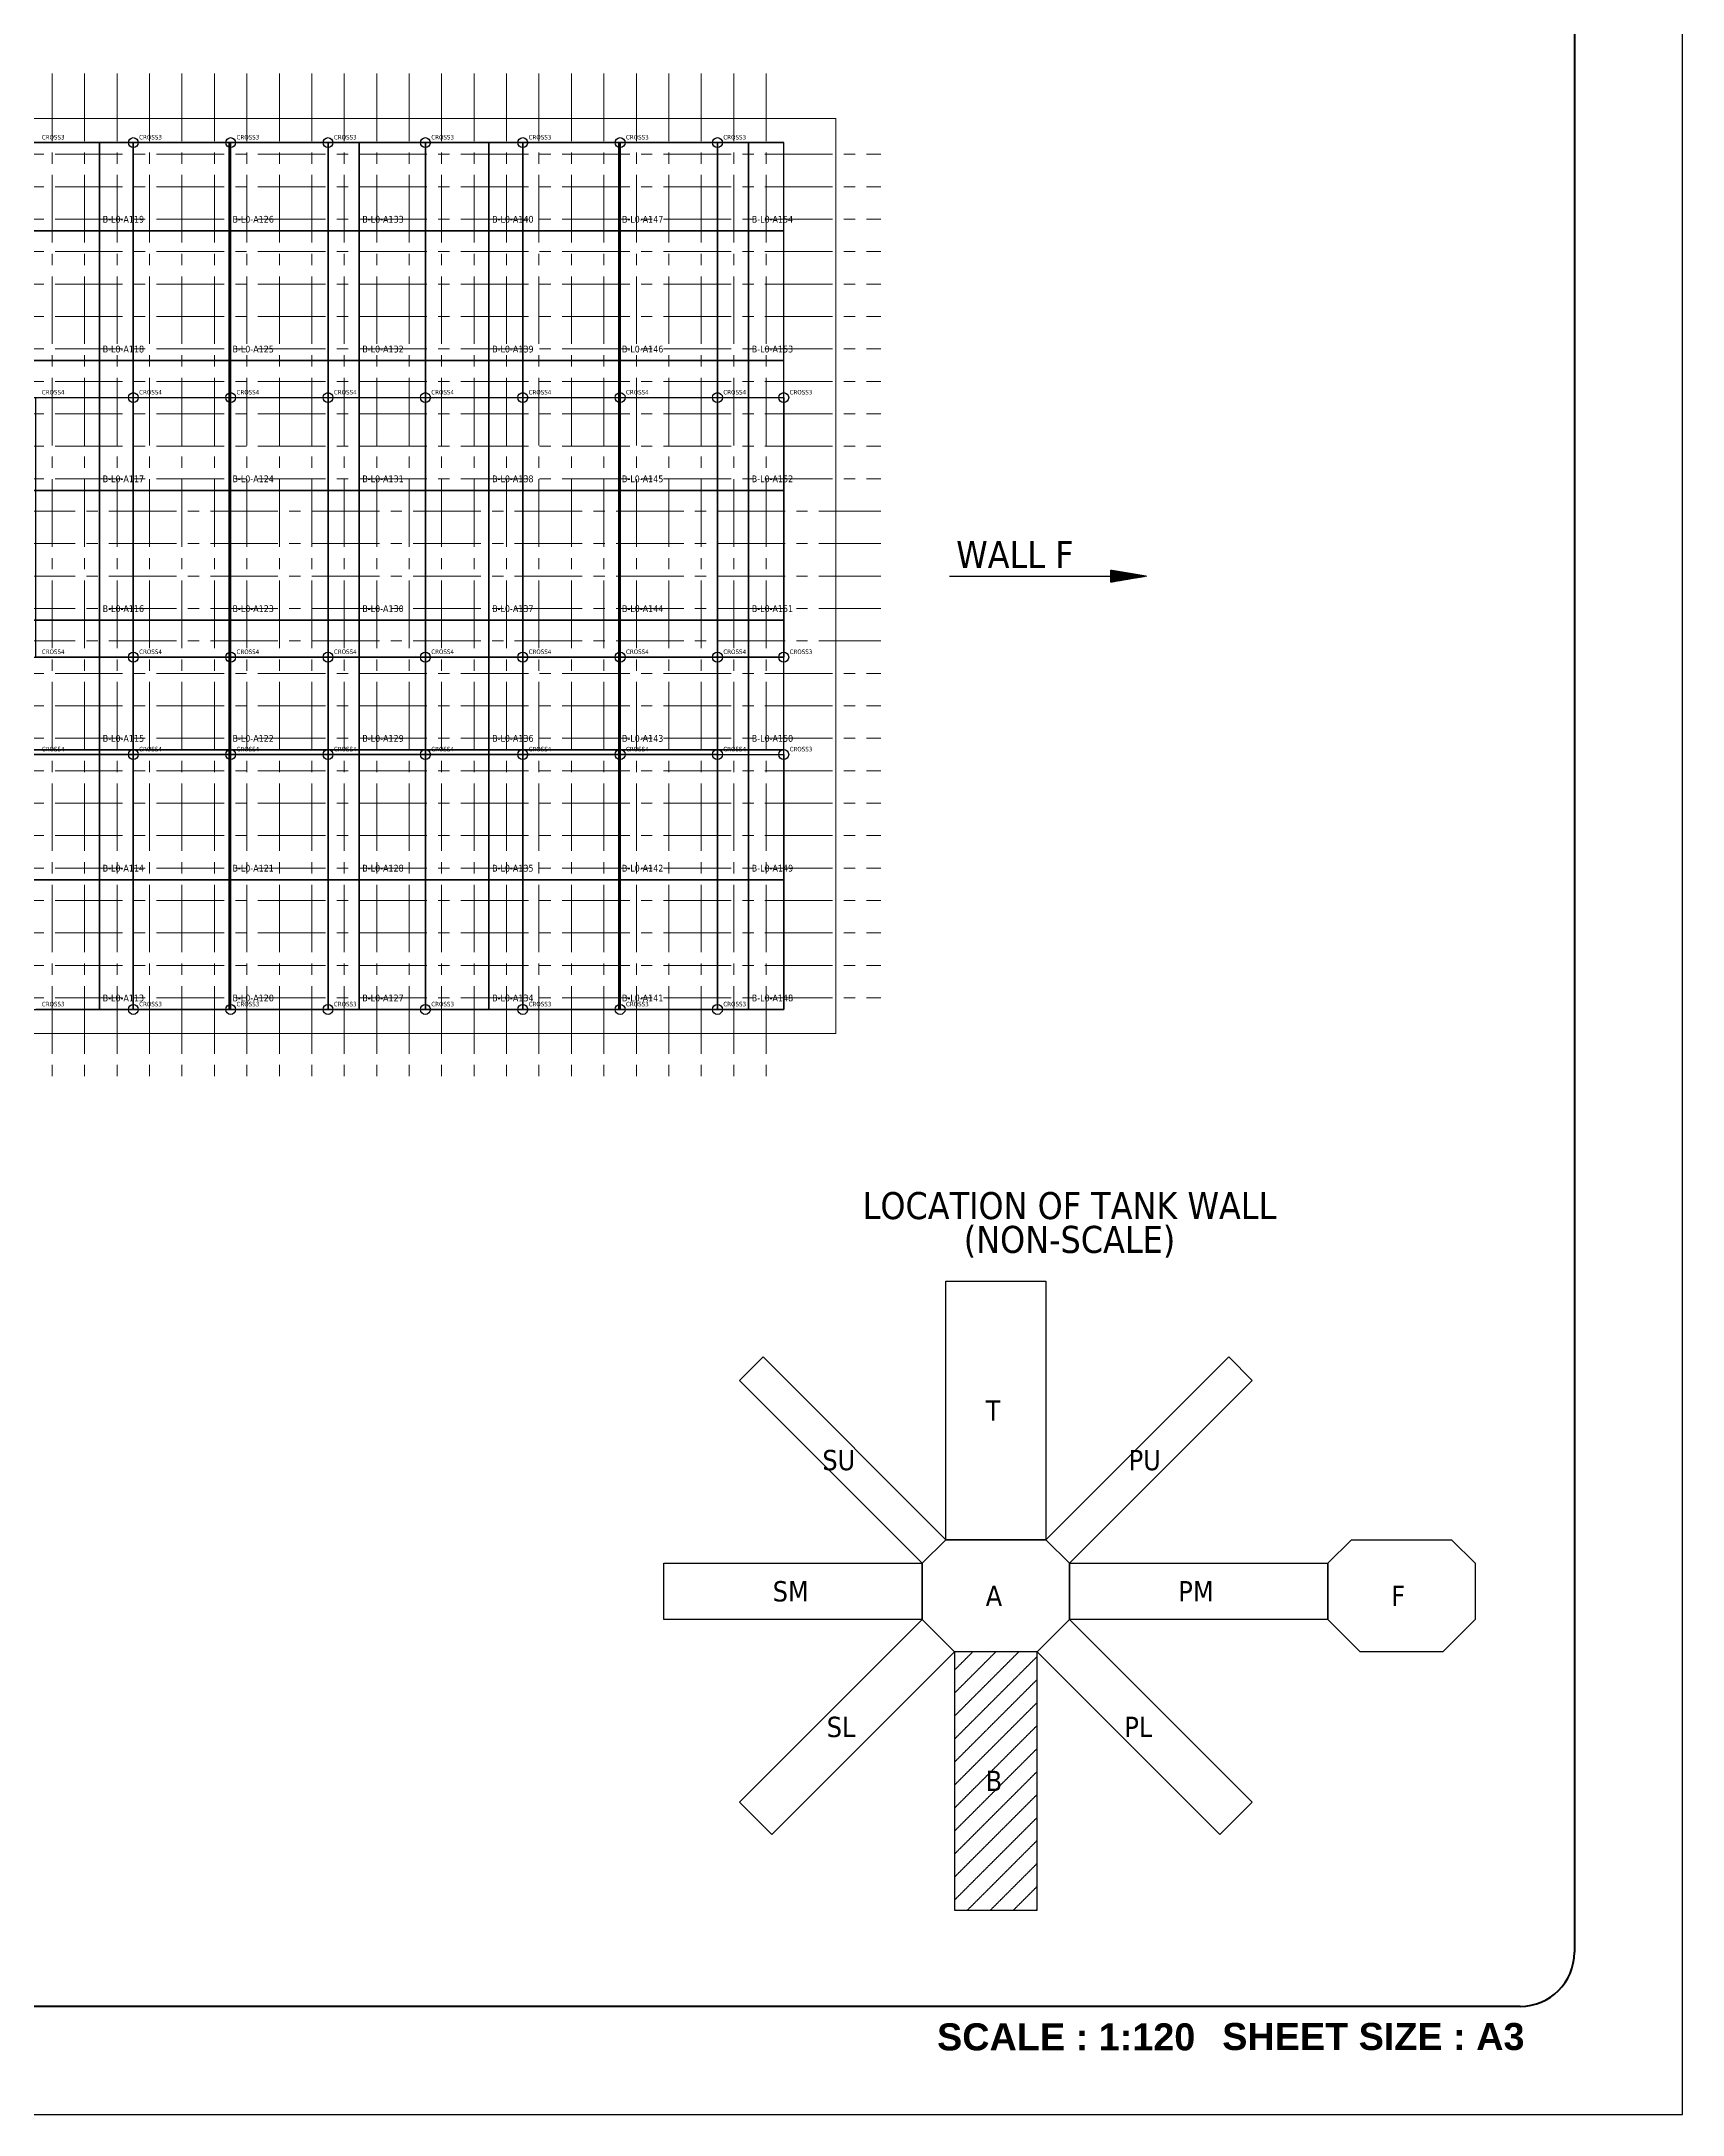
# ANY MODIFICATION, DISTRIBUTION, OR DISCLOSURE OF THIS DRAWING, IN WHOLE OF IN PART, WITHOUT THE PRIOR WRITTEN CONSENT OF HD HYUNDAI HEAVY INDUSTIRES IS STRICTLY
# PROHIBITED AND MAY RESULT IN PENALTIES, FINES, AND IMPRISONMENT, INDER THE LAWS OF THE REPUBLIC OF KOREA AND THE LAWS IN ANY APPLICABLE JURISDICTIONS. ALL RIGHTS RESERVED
# Model space of a CAD drawing. Extents: x 0 to 50400, y 0 to 35640.
# Drawn here: x 32196 to 50400, y 0 to 23001 of the extents above; entities that cross this region are included whole.
import ezdxf
from ezdxf.enums import TextEntityAlignment as Align

# ---------------------------------------------------------------- set-up
doc = ezdxf.new("R2010")
doc.units = 0
doc.linetypes.add('CENTER2', pattern=[225, 150, -25, 25, -25])
for name, color, linetype, lineweight in [('ACS_AREA_L0', 3, 'Continuous', 25), ('ACS_CROSS3', 200, 'Continuous', 25), ('ACS_CROSS4', 206, 'Continuous', 25), ('ACS_LABEL', 7, 'Continuous', 25), ('ACS_LINE_H', 30, 'Continuous', 25), ('ACS_LINE_V', 30, 'Continuous', 25), ('KC-2B Membrane Sheet', 181, 'Continuous', 25), ('KC-2B Membrane Sheet UM', 181, 'Continuous', 25), ('KC-2B Non Scale View', 253, 'Continuous', 25), ('KC-2B Steel Wall', 7, 'Continuous', 20), ('KC-2B Wall Name', 3, 'Continuous', 25)]:
    doc.layers.add(name, color=color, linetype=linetype, lineweight=lineweight)
doc.layers.add('MULTI-PLOT-AREA', color=2, linetype='Continuous', plot=False)
doc.layers.add('New Scale Title', color=7, linetype='Continuous')
doc.styles.add('arial', font='Arial Bold.ttf')
doc.styles.add('Default', font='Tahoma.ttf')

# ---------------------------------------------------------------- blocks, each defined once
blk = doc.blocks.new('MULTI-PLOT-AREA')
at = {"layer": 'MULTI-PLOT-AREA'}
blk.add_lwpolyline([(0, 0), (1, 0), (1, 1), (0, 1)], close=True, dxfattribs=at)

msp = doc.modelspace()

# ---------------------------------------------------------------- hatches: boundary and pattern name
at = {"layer": 'KC-2B Non Scale View'}
h = msp.add_hatch(dxfattribs=at)
h.set_pattern_fill('WALLCHECK', color=256, scale=0.090198, style=0, pattern_type=2)
h.set_pattern_definition([(45, (42783.48, 5135.06), (-127.56, 127.56), [9.01984, -0.009])])
h.paths.add_polyline_path([(42326, 5135), (42326, 2268), (43241, 2268), (43241, 5135)])
at = {"layer": 'KC-2B Wall Name', "extrusion": (0, 0, -1)}
h = msp.add_hatch(dxfattribs=at)
h.set_pattern_fill('SLOPELINE', color=256, scale=0.75, angle=90, style=0, pattern_type=2)
h.set_pattern_definition([(135, (104201.3875, 12210.1), (-0.530330086, -0.530330086), [75, -0.075])])
h.paths.add_polyline_path([(-44057, 17003), (-44057, 17137), (-44455, 17070)])

# ---------------------------------------------------------------- linework, layer by layer
at = {"layer": 'ACS_AREA_L0'}
for points in [[(31400, 20901), (32840, 20901), (32840, 21879), (31400, 21879)], [(32840, 20901), (34280, 20901), (34280, 21879), (32840, 21879)], [(34280, 20901), (35720, 20901), (35720, 21879), (34280, 21879)], [(35720, 20901), (37160, 20901), (37160, 21879), (35720, 21879)], [(37160, 20901), (38600, 20901), (38600, 21879), (37160, 21879)], [(38600, 20901), (40040, 20901), (40040, 21879), (38600, 21879)], [(40040, 20901), (40430, 20901), (40430, 21879), (40040, 21879)], [(31400, 19461), (32840, 19461), (32840, 20901), (31400, 20901)], [(32840, 19461), (34280, 19461), (34280, 20901), (32840, 20901)], [(34280, 19461), (35720, 19461), (35720, 20901), (34280, 20901)], [(35720, 19461), (37160, 19461), (37160, 20901), (35720, 20901)], [(37160, 19461), (38600, 19461), (38600, 20901), (37160, 20901)], [(38600, 19461), (40040, 19461), (40040, 20901), (38600, 20901)], [(40040, 19461), (40430, 19461), (40430, 20901), (40040, 20901)], [(31400, 18021), (32840, 18021), (32840, 19461), (31400, 19461)], [(32840, 18021), (34280, 18021), (34280, 19461), (32840, 19461)], [(34280, 18021), (35720, 18021), (35720, 19461), (34280, 19461)], [(35720, 18021), (37160, 18021), (37160, 19461), (35720, 19461)], [(37160, 18021), (38600, 18021), (38600, 19461), (37160, 19461)], [(38600, 18021), (40040, 18021), (40040, 19461), (38600, 19461)], [(40040, 18021), (40430, 18021), (40430, 19461), (40040, 19461)], [(31400, 16581), (32840, 16581), (32840, 18021), (31400, 18021)], [(32840, 16581), (34280, 16581), (34280, 18021), (32840, 18021)], [(34280, 16581), (35720, 16581), (35720, 18021), (34280, 18021)], [(35720, 16581), (37160, 16581), (37160, 18021), (35720, 18021)], [(37160, 16581), (38600, 16581), (38600, 18021), (37160, 18021)], [(38600, 16581), (40040, 16581), (40040, 18021), (38600, 18021)], [(40040, 16581), (40430, 16581), (40430, 18021), (40040, 18021)], [(31400, 15141), (32840, 15141), (32840, 16581), (31400, 16581)], [(32840, 15141), (34280, 15141), (34280, 16581), (32840, 16581)], [(34280, 15141), (35720, 15141), (35720, 16581), (34280, 16581)], [(35720, 15141), (37160, 15141), (37160, 16581), (35720, 16581)], [(37160, 15141), (38600, 15141), (38600, 16581), (37160, 16581)], [(38600, 15141), (40040, 15141), (40040, 16581), (38600, 16581)], [(40040, 15141), (40430, 15141), (40430, 16581), (40040, 16581)], [(31400, 13701), (32840, 13701), (32840, 15141), (31400, 15141)], [(32840, 13701), (34280, 13701), (34280, 15141), (32840, 15141)], [(34280, 13701), (35720, 13701), (35720, 15141), (34280, 15141)], [(35720, 13701), (37160, 13701), (37160, 15141), (35720, 15141)], [(37160, 13701), (38600, 13701), (38600, 15141), (37160, 15141)], [(38600, 13701), (40040, 13701), (40040, 15141), (38600, 15141)], [(40040, 13701), (40430, 13701), (40430, 15141), (40040, 15141)], [(31400, 12261), (32840, 12261), (32840, 13701), (31400, 13701)], [(32840, 12261), (34280, 12261), (34280, 13701), (32840, 13701)], [(34280, 12261), (35720, 12261), (35720, 13701), (34280, 13701)], [(35720, 12261), (37160, 12261), (37160, 13701), (35720, 13701)], [(37160, 12261), (38600, 12261), (38600, 13701), (37160, 13701)], [(38600, 12261), (40040, 12261), (40040, 13701), (38600, 13701)], [(40040, 12261), (40430, 12261), (40430, 13701), (40040, 13701)]]:
    msp.add_lwpolyline(points, close=True, dxfattribs=at)
at = {"layer": 'ACS_CROSS3'}
for centre in [(33215, 21879), (34295, 21879), (35375, 21879), (36455, 21879), (37535, 21879), (38615, 21879), (39695, 21879), (40430, 19050), (40430, 16170), (40430, 15090), (33215, 12261), (34295, 12261), (35375, 12261), (36455, 12261), (37535, 12261), (38615, 12261), (39695, 12261)]:
    msp.add_circle(centre, 55, dxfattribs=at)
at = {"layer": 'ACS_CROSS4'}
for centre in [(33215, 19050), (34295, 19050), (35375, 19050), (36455, 19050), (37535, 19050), (38615, 19050), (39695, 19050), (33215, 16170), (34295, 16170), (35375, 16170), (36455, 16170), (37535, 16170), (38615, 16170), (39695, 16170), (33215, 15090), (34295, 15090), (35375, 15090), (36455, 15090), (37535, 15090), (38615, 15090), (39695, 15090)]:
    msp.add_circle(centre, 55, dxfattribs=at)
at = {"layer": 'ACS_LINE_H'}
for p, q in [((31400, 21879), (32840, 21879)), ((32840, 21879), (34280, 21879)), ((34280, 21879), (35720, 21879)), ((35720, 21879), (37160, 21879)), ((37160, 21879), (38600, 21879)), ((38600, 21879), (40040, 21879)), ((40040, 21879), (40430, 21879)), ((31400, 19050), (32840, 19050)), ((32840, 19050), (34280, 19050)), ((34280, 19050), (35720, 19050)), ((35720, 19050), (37160, 19050)), ((37160, 19050), (38600, 19050)), ((38600, 19050), (40040, 19050)), ((40040, 19050), (40430, 19050)), ((31400, 16170), (32840, 16170)), ((32840, 16170), (34280, 16170)), ((34280, 16170), (35720, 16170)), ((35720, 16170), (37160, 16170)), ((37160, 16170), (38600, 16170)), ((38600, 16170), (40040, 16170)), ((40040, 16170), (40430, 16170)), ((31400, 15090), (32840, 15090)), ((32840, 15090), (34280, 15090)), ((34280, 15090), (35720, 15090)), ((35720, 15090), (37160, 15090)), ((37160, 15090), (38600, 15090)), ((38600, 15090), (40040, 15090)), ((40040, 15090), (40430, 15090)), ((31400, 12261), (32840, 12261)), ((32840, 12261), (34280, 12261)), ((34280, 12261), (35720, 12261)), ((35720, 12261), (37160, 12261)), ((37160, 12261), (38600, 12261)), ((38600, 12261), (40040, 12261)), ((40040, 12261), (40430, 12261))]:
    msp.add_line(p, q, dxfattribs=at)
at = {"layer": 'ACS_LINE_V'}
for p, q in [((33215, 20901), (33215, 21879)), ((34295, 20901), (34295, 21879)), ((35375, 20901), (35375, 21879)), ((36455, 20901), (36455, 21879)), ((37535, 20901), (37535, 21879)), ((38615, 20901), (38615, 21879)), ((39695, 20901), (39695, 21879)), ((40430, 20901), (40430, 21879)), ((33215, 19461), (33215, 20901)), ((34295, 19461), (34295, 20901)), ((35375, 19461), (35375, 20901)), ((36455, 19461), (36455, 20901)), ((37535, 19461), (37535, 20901)), ((38615, 19461), (38615, 20901)), ((39695, 19461), (39695, 20901)), ((40430, 19461), (40430, 20901)), ((33215, 18021), (33215, 19461)), ((34295, 18021), (34295, 19461)), ((35375, 18021), (35375, 19461)), ((36455, 18021), (36455, 19461)), ((37535, 18021), (37535, 19461)), ((38615, 18021), (38615, 19461)), ((39695, 18021), (39695, 19461)), ((40430, 18021), (40430, 19461)), ((33215, 16581), (33215, 18021)), ((34295, 16581), (34295, 18021)), ((35375, 16581), (35375, 18021)), ((36455, 16581), (36455, 18021)), ((37535, 16581), (37535, 18021)), ((38615, 16581), (38615, 18021)), ((39695, 16581), (39695, 18021)), ((40430, 16581), (40430, 18021)), ((33215, 15141), (33215, 16581)), ((34295, 15141), (34295, 16581)), ((35375, 15141), (35375, 16581)), ((36455, 15141), (36455, 16581)), ((37535, 15141), (37535, 16581)), ((38615, 15141), (38615, 16581)), ((39695, 15141), (39695, 16581)), ((40430, 15141), (40430, 16581)), ((33215, 13701), (33215, 15141)), ((34295, 13701), (34295, 15141)), ((35375, 13701), (35375, 15141)), ((36455, 13701), (36455, 15141)), ((37535, 13701), (37535, 15141)), ((38615, 13701), (38615, 15141)), ((39695, 13701), (39695, 15141)), ((40430, 13701), (40430, 15141)), ((33215, 12261), (33215, 13701)), ((34295, 12261), (34295, 13701)), ((35375, 12261), (35375, 13701)), ((36455, 12261), (36455, 13701)), ((37535, 12261), (37535, 13701)), ((38615, 12261), (38615, 13701)), ((39695, 12261), (39695, 13701)), ((40430, 12261), (40430, 13701))]:
    msp.add_line(p, q, dxfattribs=at)
at = {"layer": 'KC-2B Membrane Sheet'}
for points in [[(32135, 19050), (33215, 19050), (33215, 16170), (32135, 16170), (32135, 19050)], [(33215, 19050), (34295, 19050), (34295, 16170), (33215, 16170), (33215, 19050)], [(34295, 19050), (35375, 19050), (35375, 16170), (34295, 16170), (34295, 19050)], [(35375, 19050), (36455, 19050), (36455, 16170), (35375, 16170), (35375, 19050)], [(36455, 19050), (37535, 19050), (37535, 16170), (36455, 16170), (36455, 19050)], [(37535, 19050), (38615, 19050), (38615, 16170), (37535, 16170), (37535, 19050)], [(38615, 19050), (39695, 19050), (39695, 16170), (38615, 16170), (38615, 19050)], [(39695, 19050), (40430, 19050), (40430, 16170), (39695, 16170), (39695, 19050)]]:
    msp.add_lwpolyline(points, dxfattribs=at)
at = {"layer": 'KC-2B Membrane Sheet UM', "linetype": 'Continuous'}
for p, q in [((33215, 21879), (32135, 21879)), ((33215, 19050), (33215, 21879)), ((33215, 21879), (33215, 19050)), ((34295, 21879), (33215, 21879)), ((34295, 21879), (34295, 19050)), ((35375, 21879), (34295, 21879)), ((34295, 19050), (34295, 21879)), ((35375, 21879), (35375, 19050)), ((36455, 21879), (35375, 21879)), ((35375, 19050), (35375, 21879)), ((36455, 21879), (36455, 19050)), ((37535, 21879), (36455, 21879)), ((36455, 19050), (36455, 21879)), ((37535, 21879), (37535, 19050)), ((38615, 21879), (37535, 21879)), ((37535, 19050), (37535, 21879)), ((38615, 19050), (38615, 21879)), ((38615, 21879), (38615, 19050)), ((39695, 21879), (38615, 21879)), ((40430, 21879), (39695, 21879)), ((39695, 21879), (39695, 19050)), ((39695, 19050), (39695, 21879)), ((40430, 19050), (40430, 21879)), ((33215, 15090), (33215, 16170)), ((33215, 16170), (33215, 15090)), ((34295, 16170), (34295, 15090)), ((34295, 15090), (34295, 16170)), ((35375, 16170), (35375, 15090)), ((35375, 15090), (35375, 16170)), ((36455, 16170), (36455, 15090)), ((36455, 15090), (36455, 16170)), ((37535, 16170), (37535, 15090)), ((37535, 15090), (37535, 16170)), ((38615, 15090), (38615, 16170)), ((38615, 16170), (38615, 15090)), ((39695, 16170), (39695, 15090)), ((40430, 16170), (39695, 16170)), ((39695, 15090), (39695, 16170)), ((40430, 15090), (40430, 16170)), ((39695, 15090), (10535, 15090)), ((10535, 15090), (39695, 15090)), ((33215, 12261), (33215, 15090)), ((33215, 15090), (33215, 12261)), ((34295, 12261), (34295, 15090)), ((34295, 15090), (34295, 12261)), ((35375, 12261), (35375, 15090)), ((35375, 15090), (35375, 12261)), ((36455, 12261), (36455, 15090)), ((36455, 15090), (36455, 12261)), ((37535, 12261), (37535, 15090)), ((37535, 15090), (37535, 12261)), ((38615, 12261), (38615, 15090)), ((38615, 15090), (38615, 12261)), ((39695, 12261), (39695, 15090)), ((39695, 15090), (40430, 15090)), ((39695, 15090), (39695, 12261)), ((39695, 15090), (40430, 15090)), ((40430, 15090), (40430, 12261)), ((33215, 12261), (32135, 12261)), ((34295, 12261), (33215, 12261)), ((35375, 12261), (34295, 12261)), ((36455, 12261), (35375, 12261)), ((37535, 12261), (36455, 12261)), ((38615, 12261), (37535, 12261)), ((39695, 12261), (38615, 12261)), ((40430, 12261), (39695, 12261))]:
    msp.add_line(p, q, dxfattribs=at)
at = {"layer": 'KC-2B Non Scale View', "linetype": 'Continuous', "extrusion": (0, 0, -1)}
for points in [[(-42228, 6378), (-42228, 9245), (-43339, 9245), (-43339, 6378)], [(-41967, 6117), (-39940, 8144), (-40201, 8406), (-42228, 6378)], [(-43339, 6378), (-45366, 8406), (-45627, 8144), (-43600, 6117)], [(-42326, 5135), (-41967, 5494), (-41967, 6117), (-42228, 6378), (-43339, 6378), (-43600, 6117), (-43600, 5494), (-43241, 5135)], [(-46826, 5135), (-46467, 5494), (-46467, 6117), (-46728, 6378), (-47839, 6378), (-48100, 6117), (-48100, 5494), (-47741, 5135)], [(-41967, 5494), (-39100, 5494), (-39100, 6117), (-41967, 6117)], [(-43600, 6117), (-46467, 6117), (-46467, 5494), (-43600, 5494)], [(-42326, 5135), (-40298, 3108), (-39940, 3467), (-41967, 5494)], [(-43600, 5494), (-45627, 3467), (-45268, 3108), (-43241, 5135)]]:
    msp.add_lwpolyline(points, close=True, dxfattribs=at)
at = {"layer": 'KC-2B Non Scale View', "linetype": 'Continuous'}
msp.add_lwpolyline([(42326, 5135), (42326, 2268), (43241, 2268), (43241, 5135)], close=True, dxfattribs=at)
at = {"layer": 'KC-2B Steel Wall', "linetype": 'CENTER2', "ltscale": 5}
for p, q in [((32315, 22645), (32315, 11495)), ((32675, 22645), (32675, 11495)), ((33035, 22645), (33035, 11495)), ((33395, 22645), (33395, 11495)), ((33755, 22645), (33755, 11495)), ((34115, 22645), (34115, 11495)), ((34475, 22645), (34475, 11495)), ((34835, 22645), (34835, 11495)), ((35195, 22645), (35195, 11495)), ((35555, 22645), (35555, 11495)), ((35915, 22645), (35915, 11495)), ((36275, 22645), (36275, 11495)), ((36635, 22645), (36635, 11495)), ((36995, 22645), (36995, 11495)), ((37355, 22645), (37355, 11495)), ((37715, 22645), (37715, 11495)), ((38075, 22645), (38075, 11495)), ((38435, 22645), (38435, 11495)), ((38795, 22645), (38795, 11495)), ((39155, 22645), (39155, 11495)), ((39515, 22645), (39515, 11495)), ((39875, 22645), (39875, 11495)), ((40235, 22645), (40235, 11495)), ((8722, 21750), (41507, 21750)), ((8722, 21390), (41507, 21390)), ((8722, 21030), (41507, 21030)), ((8722, 20670), (41507, 20670)), ((8722, 20310), (41507, 20310)), ((8722, 19950), (41507, 19950)), ((8722, 19590), (41507, 19590)), ((8722, 19230), (41507, 19230)), ((8722, 18870), (41507, 18870)), ((8722, 18510), (41507, 18510)), ((8722, 18150), (41507, 18150)), ((12695, 17790), (41507, 17790)), ((12695, 17430), (41507, 17430)), ((12695, 17070), (41507, 17070)), ((12695, 16710), (41507, 16710)), ((12695, 16350), (41507, 16350)), ((8722, 15990), (41507, 15990)), ((8722, 15630), (41507, 15630)), ((8722, 15270), (41507, 15270)), ((8722, 14910), (41507, 14910)), ((8722, 14550), (41507, 14550)), ((8722, 14190), (41507, 14190)), ((8722, 13830), (41507, 13830)), ((8722, 13470), (41507, 13470)), ((8722, 13110), (41507, 13110)), ((8722, 12750), (41507, 12750)), ((8722, 12390), (41507, 12390))]:
    msp.add_line(p, q, dxfattribs=at)
at = {"layer": 'KC-2B Steel Wall', "extrusion": (0, 0, -1)}
for p, q in [((9222, 22145), (41007, 22145)), ((41007, 22145), (41007, 11995)), ((41007, 11995), (9222, 11995))]:
    msp.add_line(p, q, dxfattribs=at)
at = {"layer": 'KC-2B Wall Name'}
msp.add_line((42268, 17070), (44057, 17070), dxfattribs=at)
at = {"layer": 'KC-2B Wall Name', "extrusion": (0, 0, -1)}
msp.add_lwpolyline([(-44057, 17003), (-44057, 17137), (-44455, 17070)], close=True, dxfattribs=at)
at = {"layer": 'New Scale Title', "color": 7, "linetype": 'Continuous', "lineweight": 40}
for p, q in [((49200, 33480), (49200, 1800)), ((48600, 1200), (1800, 1200))]:
    msp.add_line(p, q, dxfattribs=at)
msp.add_arc((48600, 1800), 600, 270, 0, dxfattribs=at)
msp.add_arc((48600, 1800), 600, 270, 0, dxfattribs=at)

# ---------------------------------------------------------------- block references
at = {"layer": 'New Scale Title', "lineweight": 5, "xscale": 50400, "yscale": 35640, "zscale": 1.2}
msp.add_blockref('MULTI-PLOT-AREA', (0, 0), dxfattribs=at)

# ---------------------------------------------------------------- texts
at = {"layer": 'ACS_CROSS3', "style": 'Default'}
for p in [(32200, 21914), (33280, 21914), (34360, 21914), (35440, 21914), (36520, 21914), (37600, 21914), (38680, 21914), (39760, 21914), (40495, 19085), (40495, 16205), (40495, 15125), (32200, 12296), (33280, 12296), (34360, 12296), (35440, 12296), (36520, 12296), (37600, 12296), (38680, 12296), (39760, 12296)]:
    msp.add_text('CROSS3', height=50, dxfattribs=at).set_placement(p)
at = {"layer": 'ACS_CROSS4', "style": 'Default'}
for p in [(32200, 19085), (33280, 19085), (34360, 19085), (35440, 19085), (36520, 19085), (37600, 19085), (38680, 19085), (39760, 19085), (32200, 16205), (33280, 16205), (34360, 16205), (35440, 16205), (36520, 16205), (37600, 16205), (38680, 16205), (39760, 16205), (32200, 15125), (33280, 15125), (34360, 15125), (35440, 15125), (36520, 15125), (37600, 15125), (38680, 15125), (39760, 15125)]:
    msp.add_text('CROSS4', height=50, dxfattribs=at).set_placement(p)
at = {"layer": 'ACS_LABEL', "style": 'Default'}
for s, p in [('B-L0-A119', (32875, 20991)), ('B-L0-A126', (34315, 20991)), ('B-L0-A133', (35755, 20991)), ('B-L0-A140', (37195, 20991)), ('B-L0-A147', (38635, 20991)), ('B-L0-A154', (40075, 20991)), ('B-L0-A118', (32875, 19551)), ('B-L0-A125', (34315, 19551)), ('B-L0-A132', (35755, 19551)), ('B-L0-A139', (37195, 19551)), ('B-L0-A146', (38635, 19551)), ('B-L0-A153', (40075, 19551)), ('B-L0-A117', (32875, 18111)), ('B-L0-A124', (34315, 18111)), ('B-L0-A131', (35755, 18111)), ('B-L0-A138', (37195, 18111)), ('B-L0-A145', (38635, 18111)), ('B-L0-A152', (40075, 18111)), ('B-L0-A116', (32875, 16671)), ('B-L0-A123', (34315, 16671)), ('B-L0-A130', (35755, 16671)), ('B-L0-A137', (37195, 16671)), ('B-L0-A144', (38635, 16671)), ('B-L0-A151', (40075, 16671)), ('B-L0-A115', (32875, 15231)), ('B-L0-A122', (34315, 15231)), ('B-L0-A129', (35755, 15231)), ('B-L0-A136', (37195, 15231)), ('B-L0-A143', (38635, 15231)), ('B-L0-A150', (40075, 15231)), ('B-L0-A114', (32875, 13791)), ('B-L0-A121', (34315, 13791)), ('B-L0-A128', (35755, 13791)), ('B-L0-A135', (37195, 13791)), ('B-L0-A142', (38635, 13791)), ('B-L0-A149', (40075, 13791)), ('B-L0-A113', (32875, 12351)), ('B-L0-A120', (34315, 12351)), ('B-L0-A127', (35755, 12351)), ('B-L0-A134', (37195, 12351)), ('B-L0-A141', (38635, 12351)), ('B-L0-A148', (40075, 12351))]:
    msp.add_text(s, height=75, dxfattribs=at).set_placement(p)
at = {"layer": 'KC-2B Non Scale View', "style": 'Default'}
for s, p in [('LOCATION OF TANK WALL', (43600, 9845)), ('(NON-SCALE)', (43600, 9470))]:
    msp.add_text(s, height=300, dxfattribs=at).set_placement(p, align=Align.BOTTOM_CENTER)
for s, height, p in [('T', 225, (42671, 7699)), ('SU', 225.5, (40859, 7149)), ('PU', 225.5, (44257, 7149)), ('SM', 225.5, (40308, 5693)), ('A', 225, (42671, 5644)), ('PM', 225.5, (44808, 5693)), ('F', 225, (47171, 5644)), ('SL', 225.5, (40907, 4188)), ('PL', 225.5, (44209, 4188)), ('B', 225, (42671, 3589))]:
    msp.add_text(s, height=height, dxfattribs=at).set_placement(p)
at = {"layer": 'KC-2B Wall Name', "style": 'Default'}
msp.add_text('WALL F', height=300, dxfattribs=at).set_placement((42343, 17070), align=Align.BOTTOM_LEFT)
at = {"layer": 'New Scale Title', "color": 2, "insert": (42131, 1012), "char_height": 300, "attachment_point": 1, "style": 'arial'}
msp.add_mtext('SCALE : 1:120', dxfattribs=at)
at = {"layer": 'New Scale Title', "color": 2, "insert": (45294, 1016), "char_height": 300, "width": 3389.56, "attachment_point": 1, "style": 'arial'}
msp.add_mtext('SHEET SIZE : A3', dxfattribs=at)

doc.saveas('drawing.dxf')
